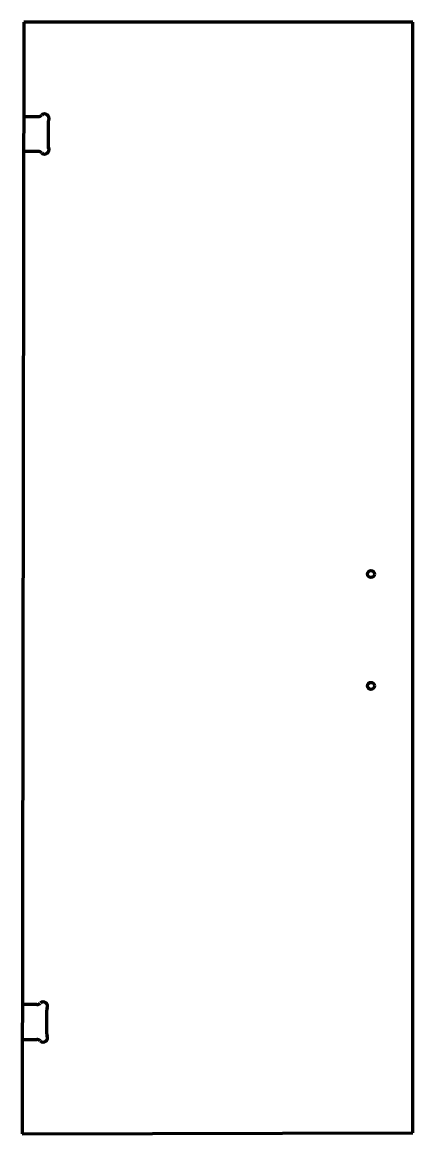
# Model space of a CAD drawing. Header units: inches. Extents: x 0 to 28, y 0 to 79.6.
import ezdxf

# ---------------------------------------------------------------- set-up
doc = ezdxf.new("R2010")
doc.units = ezdxf.units.IN
doc.header["$MEASUREMENT"] = 0
doc.layers.add('1', color=7, linetype='Continuous')

msp = doc.modelspace()

# ---------------------------------------------------------------- linework, layer by layer
at = {"color": 7, "lineweight": 90}
for p, q in [((0.125, 79.562), (0, 0)), ((28, 79.562), (0.125, 79.562)), ((28, 0.062), (28, 79.562)), ((0, 0), (28, 0.062))]:
    msp.add_line(p, q, dxfattribs=at)
at = {"layer": '1', "color": 7, "lineweight": 90}
for p, q in [((0.114, 72.812), (1.143, 72.811)), ((1.864, 72.398), (1.861, 70.721)), ((1.139, 70.311), (0.11, 70.313)), ((1.043, 9.248), (0.015, 9.25)), ((1.761, 7.159), (1.764, 8.836)), ((0.011, 6.75), (1.039, 6.748))]:
    msp.add_line(p, q, dxfattribs=at)
at = {"layer": '1', "color": 1, "lineweight": 90}
for centre in [(25, 40.062), (25, 32.062)]:
    msp.add_circle(centre, 0.25, dxfattribs=at)
at = {"layer": '1', "color": 7, "lineweight": 90}
for centre, radius, start, end in [((1.143, 73.186), 0.375, 269.90998, 313.25174), ((1.614, 72.685), 0.312, 335.29001, 493.25174), ((2.239, 72.398), 0.375, 155.29001, 179.90998), ((1.138, 69.936), 0.375, 46.56822, 89.90998), ((1.611, 70.435), 0.312, 226.56822, 384.52996), ((2.236, 70.721), 0.375, 179.90998, 204.52996), ((1.043, 9.623), 0.375, 269.90998, 313.25174), ((1.514, 9.123), 0.312, 335.29001, 493.25174), ((2.139, 8.835), 0.375, 155.29001, 179.90998), ((1.038, 6.373), 0.375, 46.56822, 89.90998), ((1.511, 6.873), 0.312, 226.56822, 384.52996), ((2.136, 7.158), 0.375, 179.90998, 204.52996)]:
    msp.add_arc(centre, radius, start, end, dxfattribs=at)

doc.saveas('drawing.dxf')
